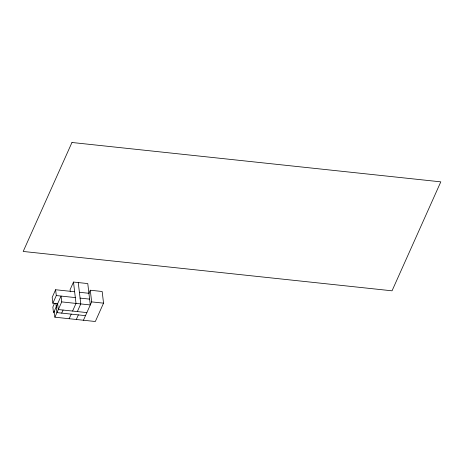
<?xml version="1.0" encoding="UTF-8"?>
<svg xmlns="http://www.w3.org/2000/svg" width="464" height="464" viewBox="0 0 464 464"><rect width="100%" height="100%" fill="white"/><g stroke="black" fill="none" stroke-linecap="round" stroke-linejoin="round"><path stroke-width="0.7" d="M74.64 291.763L55.61 289.733L52.188 297.383L52.873 303.212L57.629 303.717L58.313 309.546L86.861 312.591M52.873 303.212L56.295 295.562L55.61 289.733M54.479 303.398L52.838 307.069L53.522 312.898L61.051 296.073L61.735 301.896L54.891 317.196L95.329 321.511L103.542 303.154L102.173 291.496L90.283 290.226L88.815 293.509M61.735 301.896L90.283 304.947L87.771 283.574L73.498 282.054L70.076 289.698L70.325 291.839M61.706 313.113L63.075 310.056M69.165 318.716L71.218 314.128M72.587 311.071L76.009 303.421L73.498 282.054M77.343 311.576L80.765 303.926L78.254 282.559M76.299 319.481L78.352 314.888M83.439 320.241L91.652 301.884L90.283 290.226M79.396 292.274L88.914 293.289M56.295 295.562L75.325 297.592M80.081 298.103L89.598 299.118M91.652 301.884L103.542 303.154M85.492 315.653L56.944 312.608L55.883 303.537M54.207 311.367L54.891 317.196M71.961 142.489L23.2 251.453L392.039 290.812L440.8 181.847L71.961 142.489"/></g></svg>
